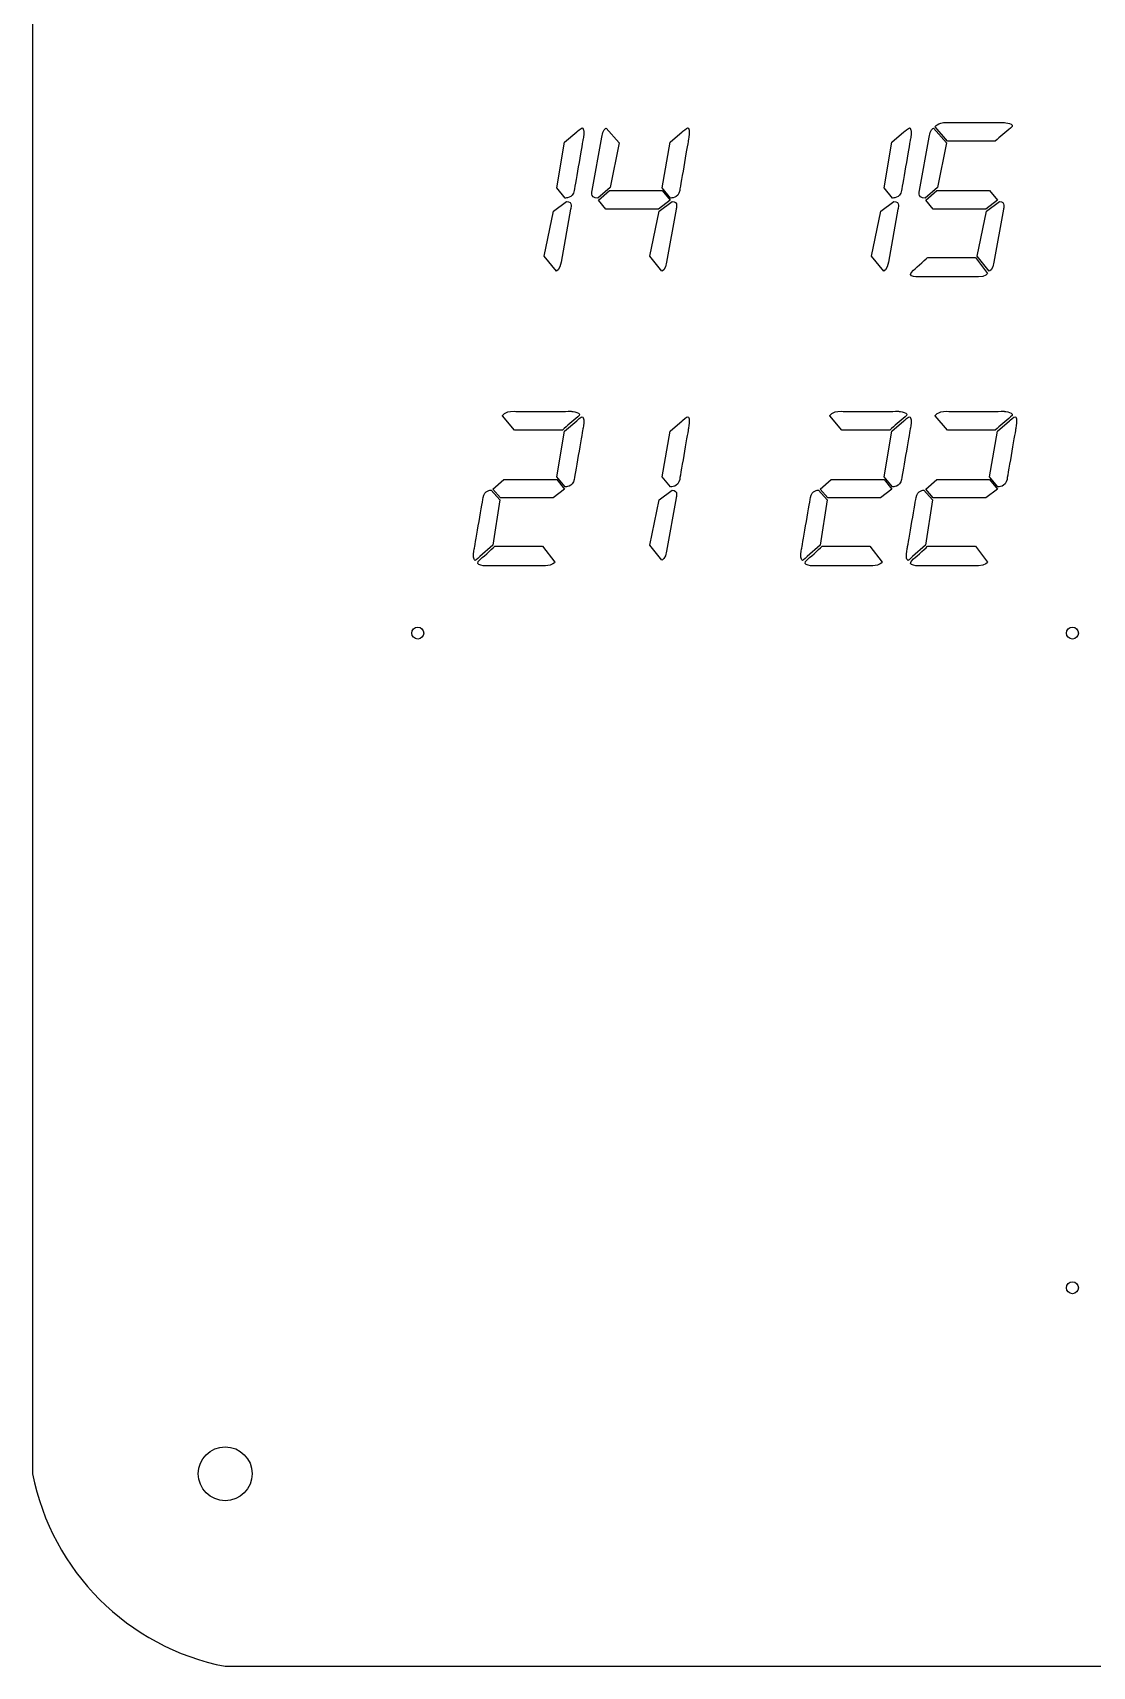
# Model space of a CAD drawing. Header units: millimetres. Extents: x 1910 to 3060, y 1279 to 2159.
# Drawn here: x 1909.5 to 2184.7, y 1278.8 to 1703 of the extents above; entities that cross this region are included whole.
import ezdxf

# ---------------------------------------------------------------- set-up
doc = ezdxf.new("R2010")
doc.units = ezdxf.units.MM

msp = doc.modelspace()

# ---------------------------------------------------------------- linework, layer by layer
at = {"color": 7, "linetype": 'Continuous', "lineweight": 25}
for p, q in [((1909.54, 2108.77), (1909.54, 1328.77)), ((2047.66, 1674.51), (2050.81, 1677.22)), ((2054.85, 1662.01), (2057.34, 1675.82)), ((2058.43, 1678.18), (2061.84, 1674.33)), ((2075.06, 1674.51), (2078.22, 1677.22)), ((2132.66, 1674.51), (2135.81, 1677.22)), ((2139.85, 1662.01), (2142.34, 1675.82)), ((2143.43, 1678.18), (2146.84, 1674.33)), ((2147.09, 1674.79), (2143.91, 1678.48)), ((2045.63, 1662.65), (2047.66, 1674.51)), ((2061.84, 1674.33), (2059.54, 1662.77)), ((2073.03, 1662.65), (2075.06, 1674.51)), ((2130.63, 1662.65), (2132.66, 1674.51)), ((2146.84, 1674.33), (2144.54, 1662.77)), ((2159.52, 1674.79), (2147.09, 1674.79)), ((2044.82, 1656.65), (2048.17, 1659.16)), ((2047.81, 1660.03), (2045.63, 1662.65)), ((2059.54, 1662.77), (2056.27, 1660.03)), ((2056.44, 1659.45), (2059.31, 1661.96)), ((2058.42, 1657.18), (2056.44, 1659.45)), ((2059.31, 1661.96), (2073.03, 1661.96)), ((2075.06, 1659.45), (2072.08, 1657.18)), ((2072.22, 1656.65), (2075.57, 1659.16)), ((2075.21, 1660.03), (2073.03, 1662.65)), ((2073.03, 1661.96), (2075.06, 1659.45)), ((2129.82, 1656.65), (2133.17, 1659.16)), ((2132.81, 1660.03), (2130.63, 1662.65)), ((2144.54, 1662.77), (2141.27, 1660.03)), ((2141.44, 1659.45), (2144.31, 1661.96)), ((2143.42, 1657.18), (2141.44, 1659.45)), ((2144.31, 1661.96), (2158.03, 1661.96)), ((2160.06, 1659.45), (2157.08, 1657.18)), ((2157.22, 1656.65), (2160.57, 1659.16)), ((2158.03, 1661.96), (2160.06, 1659.45)), ((2042.37, 1644.91), (2044.82, 1656.65)), ((2049.24, 1657.18), (2046.75, 1643.37)), ((2072.08, 1657.18), (2058.42, 1657.18)), ((2069.77, 1644.91), (2072.22, 1656.65)), ((2076.64, 1657.18), (2074.15, 1643.37)), ((2127.37, 1644.91), (2129.82, 1656.65)), ((2134.24, 1657.18), (2131.75, 1643.37)), ((2157.08, 1657.18), (2143.42, 1657.18)), ((2154.77, 1644.91), (2157.22, 1656.65)), ((2161.64, 1657.18), (2159.15, 1643.37)), ((2045.54, 1641), (2042.37, 1644.91)), ((2072.94, 1641), (2069.77, 1644.91)), ((2130.54, 1641), (2127.37, 1644.91)), ((2141.98, 1644.62), (2154.36, 1644.62)), ((2154.36, 1644.62), (2157.53, 1640.47)), ((2157.94, 1641), (2154.77, 1644.91)), ((2034.69, 1599.79), (2031.51, 1603.48)), ((2119.69, 1599.79), (2116.51, 1603.48)), ((2147.09, 1599.79), (2143.91, 1603.48)), ((2047.12, 1599.79), (2034.69, 1599.79)), ((2045.63, 1587.65), (2047.66, 1599.51)), ((2047.66, 1599.51), (2050.81, 1602.22)), ((2073.03, 1587.65), (2075.06, 1599.51)), ((2075.06, 1599.51), (2078.22, 1602.22)), ((2132.12, 1599.79), (2119.69, 1599.79)), ((2130.63, 1587.65), (2132.66, 1599.51)), ((2132.66, 1599.51), (2135.81, 1602.22)), ((2159.52, 1599.79), (2147.09, 1599.79)), ((2158.03, 1587.65), (2160.06, 1599.51)), ((2160.06, 1599.51), (2163.22, 1602.22)), ((2029.04, 1584.45), (2031.91, 1586.96)), ((2031.91, 1586.96), (2045.63, 1586.96)), ((2047.81, 1585.03), (2045.63, 1587.65)), ((2045.63, 1586.96), (2047.66, 1584.45)), ((2075.21, 1585.03), (2073.03, 1587.65)), ((2114.04, 1584.45), (2116.91, 1586.96)), ((2116.91, 1586.96), (2130.63, 1586.96)), ((2132.81, 1585.03), (2130.63, 1587.65)), ((2130.63, 1586.96), (2132.66, 1584.45)), ((2141.44, 1584.45), (2144.31, 1586.96)), ((2144.31, 1586.96), (2158.03, 1586.96)), ((2160.21, 1585.03), (2158.03, 1587.65)), ((2158.03, 1586.96), (2160.06, 1584.45)), ((2028.57, 1584.16), (2030.83, 1581.7)), ((2031.02, 1582.18), (2029.04, 1584.45)), ((2047.66, 1584.45), (2044.68, 1582.18)), ((2072.22, 1581.65), (2075.57, 1584.16)), ((2113.57, 1584.16), (2115.83, 1581.7)), ((2116.02, 1582.18), (2114.04, 1584.45)), ((2132.66, 1584.45), (2129.68, 1582.18)), ((2140.97, 1584.16), (2143.23, 1581.7)), ((2143.42, 1582.18), (2141.44, 1584.45)), ((2160.06, 1584.45), (2157.08, 1582.18)), ((2030.83, 1581.7), (2029.03, 1569.91)), ((2044.68, 1582.18), (2031.02, 1582.18)), ((2069.77, 1569.91), (2072.22, 1581.65)), ((2076.64, 1582.18), (2074.15, 1568.37)), ((2115.83, 1581.7), (2114.03, 1569.91)), ((2129.68, 1582.18), (2116.02, 1582.18)), ((2143.23, 1581.7), (2141.43, 1569.91)), ((2157.08, 1582.18), (2143.42, 1582.18)), ((2029.03, 1569.91), (2025.64, 1566.97)), ((2029.57, 1569.62), (2041.96, 1569.62)), ((2041.96, 1569.62), (2045.13, 1565.47)), ((2072.94, 1566), (2069.77, 1569.91)), ((2114.03, 1569.91), (2110.64, 1566.97)), ((2114.57, 1569.62), (2126.96, 1569.62)), ((2126.96, 1569.62), (2130.13, 1565.47)), ((2141.43, 1569.91), (2138.04, 1566.97)), ((2141.98, 1569.62), (2154.36, 1569.62)), ((2154.36, 1569.62), (2157.53, 1565.47)), ((1959.54, 1278.77), (3009.54, 1278.77))]:
    msp.add_line(p, q, dxfattribs=at)
for centre, radius in [((2009.54, 1547.07), 1.55), ((2179.54, 1547.07), 1.55), ((2179.54, 1377.07), 1.55), ((1959.54, 1328.77), 7)]:
    msp.add_circle(centre, radius, dxfattribs=at)
msp.add_arc((1971.66, 1340.89), 63.29, 191.0387, 258.9613, dxfattribs=at)
for points in [[(2050.81, 1677.22), (2050.81, 1677.22), (2052.06, 1678.28), (2052.23, 1678.24)], [(2052.23, 1678.24), (2052.51, 1678.18), (2052.62, 1677.76), (2052.65, 1677.44)], [(2052.65, 1677.44), (2052.75, 1676.35), (2052.42, 1675.11), (2052.42, 1675.11)], [(2057.34, 1675.82), (2057.62, 1677.85), (2058.43, 1678.18), (2058.43, 1678.18)], [(2078.22, 1677.22), (2078.22, 1677.22), (2079.46, 1678.28), (2079.63, 1678.24)], [(2079.63, 1678.24), (2079.91, 1678.18), (2080.02, 1677.76), (2080.05, 1677.44)], [(2080.05, 1677.44), (2080.15, 1676.35), (2079.82, 1675.11), (2079.82, 1675.11)], [(2135.81, 1677.22), (2135.81, 1677.22), (2137.06, 1678.28), (2137.23, 1678.24)], [(2137.23, 1678.24), (2137.51, 1678.18), (2137.62, 1677.76), (2137.65, 1677.44)], [(2137.65, 1677.44), (2137.75, 1676.35), (2137.42, 1675.11), (2137.42, 1675.11)], [(2142.34, 1675.82), (2142.62, 1677.85), (2143.43, 1678.18), (2143.43, 1678.18)], [(2143.91, 1678.48), (2143.91, 1678.48), (2144.29, 1679.69), (2146.95, 1679.65)], [(2163.5, 1678.18), (2162.2, 1677.19), (2160.7, 1675.86), (2159.52, 1674.79)], [(2161.78, 1679.65), (2161.78, 1679.65), (2165.1, 1679.38), (2163.5, 1678.18)], [(2052.42, 1675.11), (2052.42, 1675.11), (2050.5, 1663.98), (2050.16, 1661.96)], [(2079.82, 1675.11), (2079.82, 1675.11), (2077.9, 1663.98), (2077.56, 1661.96)], [(2137.42, 1675.11), (2137.42, 1675.11), (2135.5, 1663.98), (2135.16, 1661.96)], [(2050.16, 1661.96), (2049.82, 1659.93), (2047.81, 1660.03), (2047.81, 1660.03)], [(2048.17, 1659.16), (2049.95, 1659.16), (2049.24, 1657.18), (2049.24, 1657.18)], [(2056.27, 1660.03), (2054.09, 1660.03), (2054.85, 1662.01), (2054.85, 1662.01)], [(2077.56, 1661.96), (2077.23, 1659.93), (2075.21, 1660.03), (2075.21, 1660.03)], [(2075.57, 1659.16), (2077.35, 1659.16), (2076.64, 1657.18), (2076.64, 1657.18)], [(2135.16, 1661.96), (2134.82, 1659.93), (2132.81, 1660.03), (2132.81, 1660.03)], [(2133.17, 1659.16), (2134.95, 1659.16), (2134.24, 1657.18), (2134.24, 1657.18)], [(2141.27, 1660.03), (2139.09, 1660.03), (2139.85, 1662.01), (2139.85, 1662.01)], [(2160.57, 1659.16), (2162.35, 1659.16), (2161.64, 1657.18), (2161.64, 1657.18)], [(2046.75, 1643.37), (2046.47, 1641.34), (2045.54, 1641), (2045.54, 1641)], [(2074.15, 1643.37), (2073.87, 1641.34), (2072.94, 1641), (2072.94, 1641)], [(2131.75, 1643.37), (2131.47, 1641.34), (2130.54, 1641), (2130.54, 1641)], [(2138.29, 1641.31), (2139.2, 1642.05), (2141.98, 1644.62), (2141.98, 1644.62)], [(2159.15, 1643.37), (2158.87, 1641.34), (2157.94, 1641), (2157.94, 1641)], [(2140.19, 1639.55), (2140.19, 1639.55), (2135.74, 1639.26), (2138.29, 1641.31)], [(2031.51, 1603.48), (2031.51, 1603.48), (2031.89, 1604.69), (2034.55, 1604.65)], [(2049.38, 1604.65), (2049.38, 1604.65), (2052.7, 1604.38), (2051.1, 1603.18)], [(2116.51, 1603.48), (2116.51, 1603.48), (2116.89, 1604.69), (2119.55, 1604.65)], [(2134.38, 1604.65), (2134.38, 1604.65), (2137.7, 1604.38), (2136.1, 1603.18)], [(2143.91, 1603.48), (2143.91, 1603.48), (2144.29, 1604.69), (2146.95, 1604.65)], [(2161.78, 1604.65), (2161.78, 1604.65), (2165.1, 1604.38), (2163.5, 1603.18)], [(2051.1, 1603.18), (2049.8, 1602.19), (2048.3, 1600.86), (2047.12, 1599.79)], [(2052.42, 1600.11), (2052.42, 1600.11), (2050.5, 1588.98), (2050.16, 1586.96)], [(2050.81, 1602.22), (2050.81, 1602.22), (2052.06, 1603.28), (2052.23, 1603.24)], [(2052.23, 1603.24), (2052.51, 1603.18), (2052.62, 1602.76), (2052.65, 1602.44)], [(2052.65, 1602.44), (2052.75, 1601.35), (2052.42, 1600.11), (2052.42, 1600.11)], [(2079.82, 1600.11), (2079.82, 1600.11), (2077.9, 1588.98), (2077.56, 1586.96)], [(2078.22, 1602.22), (2078.22, 1602.22), (2079.46, 1603.28), (2079.63, 1603.24)], [(2079.63, 1603.24), (2079.91, 1603.18), (2080.02, 1602.76), (2080.05, 1602.44)], [(2080.05, 1602.44), (2080.15, 1601.35), (2079.82, 1600.11), (2079.82, 1600.11)], [(2136.1, 1603.18), (2134.8, 1602.19), (2133.3, 1600.86), (2132.12, 1599.79)], [(2137.42, 1600.11), (2137.42, 1600.11), (2135.5, 1588.98), (2135.16, 1586.96)], [(2135.81, 1602.22), (2135.81, 1602.22), (2137.06, 1603.28), (2137.23, 1603.24)], [(2137.23, 1603.24), (2137.51, 1603.18), (2137.62, 1602.76), (2137.65, 1602.44)], [(2137.65, 1602.44), (2137.75, 1601.35), (2137.42, 1600.11), (2137.42, 1600.11)], [(2163.5, 1603.18), (2162.2, 1602.19), (2160.7, 1600.86), (2159.52, 1599.79)], [(2164.82, 1600.11), (2164.82, 1600.11), (2162.9, 1588.98), (2162.56, 1586.96)], [(2163.22, 1602.22), (2163.22, 1602.22), (2164.46, 1603.28), (2164.63, 1603.24)], [(2164.63, 1603.24), (2164.91, 1603.18), (2165.02, 1602.76), (2165.05, 1602.44)], [(2165.05, 1602.44), (2165.15, 1601.35), (2164.82, 1600.11), (2164.82, 1600.11)], [(2050.16, 1586.96), (2049.82, 1584.93), (2047.81, 1585.03), (2047.81, 1585.03)], [(2077.56, 1586.96), (2077.23, 1584.93), (2075.21, 1585.03), (2075.21, 1585.03)], [(2135.16, 1586.96), (2134.82, 1584.93), (2132.81, 1585.03), (2132.81, 1585.03)], [(2162.56, 1586.96), (2162.23, 1584.93), (2160.21, 1585.03), (2160.21, 1585.03)], [(2026.53, 1582.23), (2026.86, 1584.25), (2028.57, 1584.16), (2028.57, 1584.16)], [(2075.57, 1584.16), (2077.35, 1584.16), (2076.64, 1582.18), (2076.64, 1582.18)], [(2111.53, 1582.23), (2111.86, 1584.25), (2113.57, 1584.16), (2113.57, 1584.16)], [(2138.93, 1582.23), (2139.26, 1584.25), (2140.97, 1584.16), (2140.97, 1584.16)], [(2024.27, 1569.08), (2024.27, 1569.08), (2026.19, 1580.21), (2026.53, 1582.23)], [(2109.27, 1569.08), (2109.27, 1569.08), (2111.19, 1580.21), (2111.53, 1582.23)], [(2136.67, 1569.08), (2136.67, 1569.08), (2138.59, 1580.21), (2138.93, 1582.23)], [(2025.89, 1566.31), (2026.8, 1567.05), (2029.57, 1569.62), (2029.57, 1569.62)], [(2110.89, 1566.31), (2111.8, 1567.05), (2114.57, 1569.62), (2114.57, 1569.62)], [(2138.29, 1566.31), (2139.2, 1567.05), (2141.98, 1569.62), (2141.98, 1569.62)], [(2027.79, 1564.55), (2027.79, 1564.55), (2023.34, 1564.26), (2025.89, 1566.31)], [(2024.04, 1566.75), (2023.93, 1567.83), (2024.27, 1569.08), (2024.27, 1569.08)], [(2024.46, 1565.94), (2024.18, 1566), (2024.07, 1566.43), (2024.04, 1566.75)], [(2025.64, 1566.97), (2025.64, 1566.97), (2024.63, 1565.91), (2024.46, 1565.94)], [(2074.15, 1568.37), (2073.87, 1566.34), (2072.94, 1566), (2072.94, 1566)], [(2112.79, 1564.55), (2112.79, 1564.55), (2108.34, 1564.26), (2110.89, 1566.31)], [(2109.04, 1566.75), (2108.93, 1567.83), (2109.27, 1569.08), (2109.27, 1569.08)], [(2109.46, 1565.94), (2109.18, 1566), (2109.07, 1566.43), (2109.04, 1566.75)], [(2110.64, 1566.97), (2110.64, 1566.97), (2109.63, 1565.91), (2109.46, 1565.94)], [(2140.19, 1564.55), (2140.19, 1564.55), (2135.74, 1564.26), (2138.29, 1566.31)], [(2136.44, 1566.75), (2136.34, 1567.83), (2136.67, 1569.08), (2136.67, 1569.08)], [(2136.86, 1565.94), (2136.58, 1566), (2136.47, 1566.43), (2136.44, 1566.75)], [(2138.04, 1566.97), (2138.04, 1566.97), (2137.03, 1565.91), (2136.86, 1565.94)]]:
    msp.add_open_spline(points, degree=3, dxfattribs=at)
for points, knots in [([(2146.95, 1679.65), (2147.51, 1679.64), (2148.5, 1679.63), (2151.34, 1679.62), (2154.38, 1679.63), (2157.7, 1679.63), (2159.8, 1679.64), (2161.78, 1679.65)], [0, 0, 0, 0, 0.25, 0.25, 0.5, 0.5, 1, 1, 1, 1]), ([(2157.53, 1640.47), (2157.53, 1640.47), (2157, 1639.55), (2153.23, 1639.55), (2140.19, 1639.55), (2140.19, 1639.55)], [0, 0, 0, 0, 0.5, 0.5, 1, 1, 1, 1]), ([(2034.55, 1604.65), (2035.11, 1604.64), (2036.1, 1604.63), (2038.94, 1604.62), (2041.98, 1604.63), (2045.3, 1604.63), (2047.4, 1604.64), (2049.38, 1604.65)], [0, 0, 0, 0, 0.25, 0.25, 0.5, 0.5, 1, 1, 1, 1]), ([(2119.55, 1604.65), (2120.11, 1604.64), (2121.1, 1604.63), (2123.94, 1604.62), (2126.98, 1604.63), (2130.3, 1604.63), (2132.4, 1604.64), (2134.38, 1604.65)], [0, 0, 0, 0, 0.25, 0.25, 0.5, 0.5, 1, 1, 1, 1]), ([(2146.95, 1604.65), (2147.51, 1604.64), (2148.5, 1604.63), (2151.34, 1604.62), (2154.38, 1604.63), (2157.7, 1604.63), (2159.8, 1604.64), (2161.78, 1604.65)], [0, 0, 0, 0, 0.25, 0.25, 0.5, 0.5, 1, 1, 1, 1]), ([(2045.13, 1565.47), (2045.13, 1565.47), (2044.6, 1564.55), (2040.83, 1564.55), (2027.79, 1564.55), (2027.79, 1564.55)], [0, 0, 0, 0, 0.5, 0.5, 1, 1, 1, 1]), ([(2130.13, 1565.47), (2130.13, 1565.47), (2129.6, 1564.55), (2125.83, 1564.55), (2112.79, 1564.55), (2112.79, 1564.55)], [0, 0, 0, 0, 0.5, 0.5, 1, 1, 1, 1]), ([(2157.53, 1565.47), (2157.53, 1565.47), (2157, 1564.55), (2153.23, 1564.55), (2140.19, 1564.55), (2140.19, 1564.55)], [0, 0, 0, 0, 0.5, 0.5, 1, 1, 1, 1])]:
    msp.add_open_spline(points, degree=3, knots=knots, dxfattribs=at)

doc.saveas('drawing.dxf')
